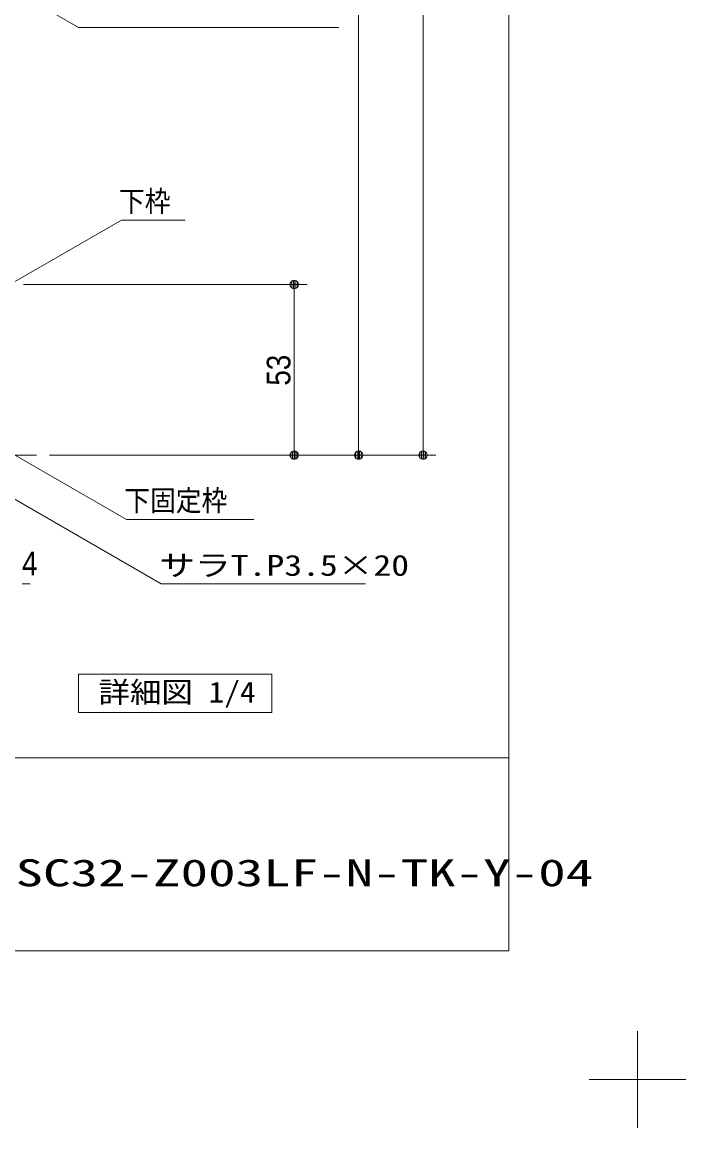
# Model space of a CAD drawing. Units: millimetres, scale not verified. Extents: x -6062 to 6062, y -3045 to 3045.
# Drawn here: x 1457 to 2488, y -3045 to -1327 of the extents above; entities that cross this region are included whole.
import ezdxf
from ezdxf.enums import TextEntityAlignment as Align

# ---------------------------------------------------------------- set-up
doc = ezdxf.new("R2010")
doc.units = ezdxf.units.MM
doc.header["$LTSCALE"] = 20
for name, color, linetype, lineweight in [('0-0_1図面枠', 7, 'Continuous', 9), ('0-1_2寸法-3', 7, 'Continuous', 9), ('0-2_3一般', 7, 'Continuous', 9), ('0-3_2寸法-1', 7, 'Continuous', 9), ('0-4_0', 7, 'Continuous', 9), ('0-5_2寸法-2', 7, 'Continuous', 9)]:
    doc.layers.add(name, color=color, linetype=linetype, lineweight=lineweight)
doc.styles.add('ＭＳ ゴシック', font='')
doc.styles.add('ＭＳ Ｐゴシック', font='')
doc.styles.get('ＭＳ ゴシック').set_extended_font_data('MS Gothic')
doc.styles.get('ＭＳ Ｐゴシック').set_extended_font_data('MS PGothic')

# ---------------------------------------------------------------- blocks, each defined once
blk = doc.blocks.new('グループ-36')
at = {"layer": '0-2_3一般'}
blk.add_line((51179.9, -40000), (65343.7, -40000), dxfattribs=at)
blk = doc.blocks.new('グループ-103')
at = {"layer": '0-2_3一般'}
blk.add_blockref('グループ-36', (0, 0), dxfattribs=at)
blk = doc.blocks.new('グループ-104')
at = {"layer": '0-1_2寸法-3'}
blk.add_lwpolyline([(66643.7, -46800), (72643.7, -46800), (72643.7, -48000), (66643.7, -48000)], close=True, dxfattribs=at)
at = {"layer": '0-1_2寸法-3', "style": 'ＭＳ ゴシック', "width": 1.1}
blk.add_text('詳細図 1/4', height=650.9, dxfattribs=at).set_placement((67267, -47884.4), align=Align.BOTTOM_LEFT)
blk = doc.blocks.new('_Dot')
at = {"layer": '0-4_0'}
for p, q in [((-10, 0), (-20, 0)), ((9.78, 2), (-9.78, 2)), ((7.99, 6), (-7.99, 6)), ((9.16, -3.98), (-9.16, -3.98)), ((6, -7.98), (-6, -7.98))]:
    blk.add_line(p, q, dxfattribs=at)
for points in [[(10, 0), (9.92, 1.25), (9.69, 2.49), (9.3, 3.68), (8.76, 4.82), (8.09, 5.88), (7.29, 6.85), (6.37, 7.71), (5.36, 8.44), (4.26, 9.05), (3.09, 9.51), (1.87, 9.82), (0.63, 9.98), (-0.63, 9.98), (-1.87, 9.82), (-3.09, 9.51), (-4.26, 9.05), (-5.36, 8.44), (-6.37, 7.71), (-7.29, 6.85), (-8.09, 5.88), (-8.76, 4.82), (-9.3, 3.68), (-9.69, 2.49), (-9.92, 1.25), (-10, 0), (0, 0)], [(-10, 0), (-9.92, -1.25), (-9.69, -2.49), (-9.3, -3.68), (-8.76, -4.82), (-8.09, -5.88), (-7.29, -6.85), (-6.37, -7.71), (-5.36, -8.44), (-4.26, -9.05), (-3.09, -9.51), (-1.87, -9.82), (-0.63, -9.98), (0.63, -9.98), (1.87, -9.82), (3.09, -9.51), (4.26, -9.05), (5.36, -8.44), (6.37, -7.71), (7.29, -6.85), (8.09, -5.88), (8.76, -4.82), (9.3, -3.68), (9.69, -2.49), (9.92, -1.25), (10, 0), (0, 0)]]:
    blk.add_lwpolyline(points, close=True, dxfattribs=at)
blk = doc.blocks.new('グループ-119')
at = {"layer": '0-0_1図面枠'}
for p, q in [((84000, -57900), (84000, -60900)), ((85500, -59400), (82500, -59400))]:
    blk.add_line(p, q, dxfattribs=at)
blk = doc.blocks.new('グループ-121')
at = {"layer": '0-0_1図面枠'}
blk.add_line((-80000, -49400), (80000, -49400), dxfattribs=at)
blk.add_lwpolyline([(-80000, 55400), (80000, 55400), (80000, -55400), (-80000, -55400)], close=True, dxfattribs=at)
blk = doc.blocks.new('図面枠')
at = {"layer": '0-0_1図面枠'}
for name in ['グループ-119', 'グループ-121']:
    blk.add_blockref(name, (0, 0), dxfattribs=at)

msp = doc.modelspace()

# ---------------------------------------------------------------- linework, layer by layer
at = {"layer": '0-1_2寸法-3'}
for points in [[(1028.18, -1037.5), (1544.68, -1335.7), (1948.86, -1335.7)], [(1438.18, -1735), (1611.39, -1635), (1710.17, -1635)], [(1424.68, -1987.5), (1619.54, -2100), (1817.09, -2100)], [(1364.68, -2021.97), (1673.05, -2200), (1990.22, -2200)]]:
    msp.add_lwpolyline(points, dxfattribs=at)
at = {"layer": '0-3_2寸法-1'}
for p, q in [((2079.68, 977.53), (2079.68, -1987.29)), ((1979.68, 937.53), (1979.68, -1987.29)), ((1459.68, -1735), (1899.68, -1735)), ((1879.68, -1747.71), (1879.68, -1987.29)), ((1499.68, -2000), (1899.68, -2000)), ((1899.68, -2000), (1999.68, -2000)), ((1999.68, -2000), (2099.68, -2000))]:
    msp.add_line(p, q, dxfattribs=at)
at = {"layer": '0-5_2寸法-2'}
msp.add_line((1457.4, -2200), (1470.11, -2200), dxfattribs=at)

# ---------------------------------------------------------------- block references
at = {"layer": '0-0_1図面枠', "xscale": 0.05, "yscale": 0.05}
msp.add_blockref('図面枠', (-1787.5, 0), dxfattribs=at)
at = {"layer": '0-1_2寸法-3', "xscale": 0.05, "yscale": 0.05}
msp.add_blockref('グループ-104', (-1787.5, 0), dxfattribs=at)
at = {"layer": '0-2_3一般', "xscale": 0.05, "yscale": 0.05}
msp.add_blockref('グループ-103', (-1787.5, 0), dxfattribs=at)
at = {"layer": '0-3_2寸法-1', "xscale": 0.6356201, "yscale": 0.6356201}
for p, rotation in [((1879.68, -1735), 90), ((1879.68, -2000), 270), ((1979.68, -2000), 270), ((2079.68, -2000), 270)]:
    msp.add_blockref('_Dot', p, dxfattribs=dict(at, rotation=rotation))

# ---------------------------------------------------------------- texts
at = {"layer": '0-0_1図面枠', "style": 'ＭＳ ゴシック', "width": 1.5}
msp.add_text('AXSC32-Z003LF-N-TK-Y-04', height=41.84, dxfattribs=at).set_placement((1361.76, -2682.24), align=Align.BOTTOM_LEFT)
at = {"layer": '0-1_2寸法-3', "style": 'ＭＳ ゴシック'}
for s, width, p in [('下枠', 0.9, (1607.74, -1631.83)), ('下固定枠', 0.9, (1615.89, -2096.66)), ('サラT.P3.5×20', 1.25, (1670.17, -2197.23))]:
    msp.add_text(s, height=32.55, dxfattribs=dict(at, width=width)).set_placement(p, align=Align.BOTTOM_LEFT)
at = {"layer": '0-3_2寸法-1', "style": 'ＭＳ Ｐゴシック', "width": 0.9}
msp.add_text('53', height=36.66, rotation=90, dxfattribs=at).set_placement((1884.74, -1892.09), align=Align.BOTTOM_LEFT)
at = {"layer": '0-5_2寸法-2', "style": 'ＭＳ Ｐゴシック', "width": 0.9}
msp.add_text('4', height=36.66, dxfattribs=at).set_placement((1457.1, -2197.52), align=Align.BOTTOM_LEFT)

doc.saveas('drawing.dxf')
